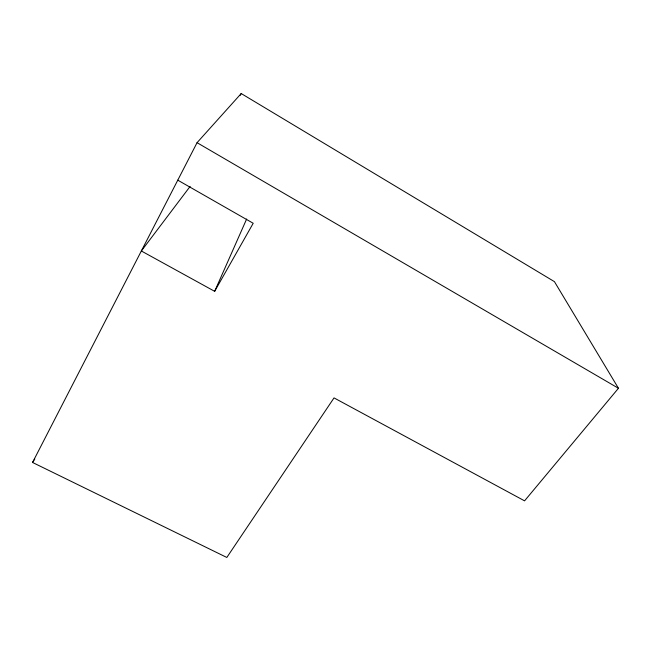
<?xml version="1.0" encoding="UTF-8"?>
<svg xmlns="http://www.w3.org/2000/svg" width="651" height="651" viewBox="0 0 651 651"><rect width="100%" height="100%" fill="white"/><g stroke="black" fill="none" stroke-linecap="round" stroke-linejoin="round"><path stroke-width="0.98" d="M190.116 186.422L141.34 250.985L214.659 291.331L246.648 219.013M32.55 462.462L197.058 142.683L241.204 93.541L554.432 281.647L618.45 388.273L524.568 500.847L334.028 397.899L226.825 557.459L32.55 462.462L34.78 459.061M240.26 95.331L241.204 93.541M214.659 291.331L253.206 223.269L177.78 180.164M197.058 142.683L618.45 388.273"/></g></svg>
